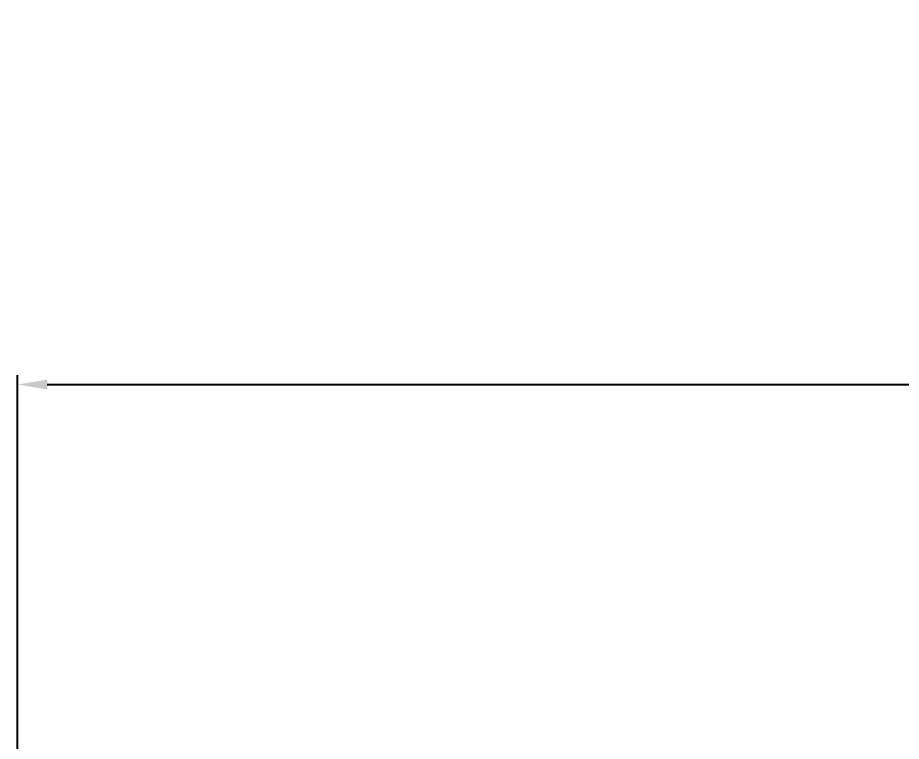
# Model space of a CAD drawing. Header units: millimetres. Extents: x 9226 to 36041, y 16031 to 21779.
# Drawn here: x 14456.3 to 14575.8, y 17566.9 to 17664.7 of the extents above; entities that cross this region are included whole.
import ezdxf

# ---------------------------------------------------------------- set-up
doc = ezdxf.new("R2010")
doc.units = ezdxf.units.MM
doc.styles.get("Standard").update_dxf_attribs({"font": 'arial.ttf'})
doc.dimstyles.new('ISO-15', dxfattribs={"dimtxt": 15, "dimasz": 4, "dimexe": 1.25, "dimexo": 5, "dimgap": 5, "dimtad": 1, "dimtoh": 1, "dimdec": 1, "dimdsep": 46, "dimtxsty": 'Standard', "dimcen": 2.5, "dimadec": 0, "dimazin": 0, "dimtfac": 1, "dimtdec": 1, "dimtmove": 0, "dimatfit": 3, "dimfxl": 1, "dimarcsym": 0})

# ---------------------------------------------------------------- blocks, each defined once
blk = doc.blocks.new('*D285')
at = {"color": 0, "lineweight": -2, "transparency": 16777216}
for p, q in [((14456.33, 17495.96), (14456.33, 17616.36)), ((15056.33, 17495.96), (15056.33, 17616.36)), ((14460.33, 17615.11), (15052.33, 17615.11))]:
    blk.add_line(p, q, dxfattribs=at)
at = {"color": 0, "transparency": 16777216}
for points in [[(14460.33, 17615.77), (14460.33, 17614.44), (14456.33, 17615.11)], [(15052.33, 17615.77), (15052.33, 17614.44), (15056.33, 17615.11)]]:
    blk.add_solid(points, dxfattribs=at)
at = {"layer": 'Defpoints', "color": 0, "transparency": 16777216}
for p in [(15056.33, 17615.11), (14456.33, 17490.96), (15056.33, 17490.96)]:
    blk.add_point(p, dxfattribs=at)
at = {"color": 0, "transparency": 16777216, "insert": (14756.33, 17629.82), "char_height": 15, "attachment_point": 5}
blk.add_mtext('600mm [1\'-11 5/8"]', dxfattribs=at)

msp = doc.modelspace()

# ---------------------------------------------------------------- dimensions: what is measured, and where the dimension line sits
dim = msp.add_linear_dim(base=(15056.331, 17615.107), p1=(14456.331, 17490.956), p2=(15056.331, 17490.956), dimstyle='ISO-15', override={"dimpost": 'mm'})
dim.commit()
dim.dimension.update_dxf_attribs({"geometry": '*D285', "text_midpoint": (14756.331, 17629.818)})

doc.saveas('drawing.dxf')
